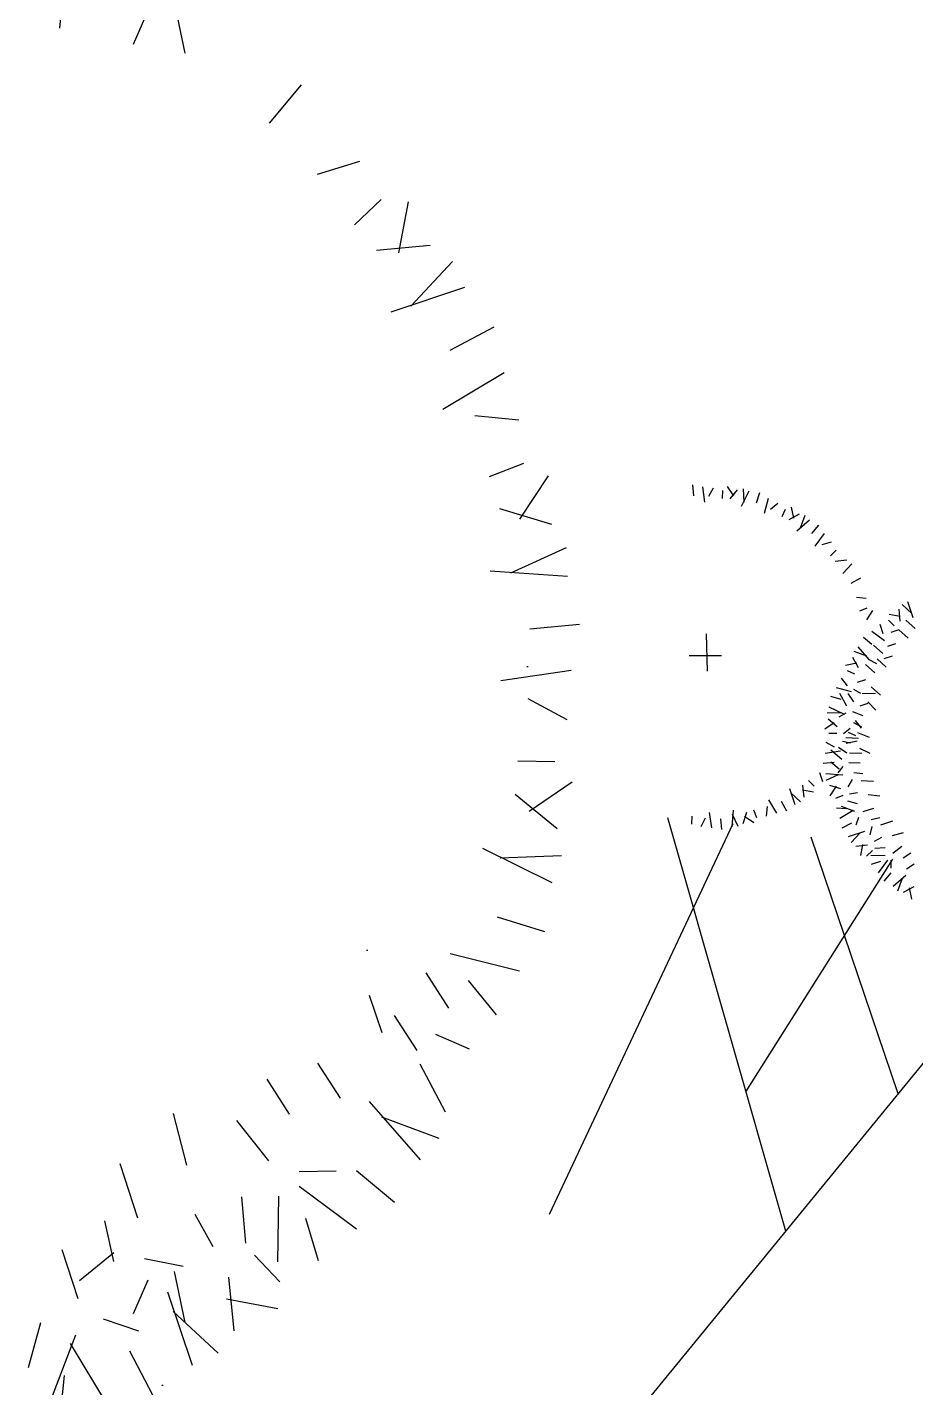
# Model space of a CAD drawing. Header units: millimetres. Extents: x 216896 to 446004, y 63591 to 243769.
# Drawn here: x 394280 to 395228, y 135965 to 137417 of the extents above; entities that cross this region are included whole.
import ezdxf

# ---------------------------------------------------------------- set-up
doc = ezdxf.new("R2010")
doc.units = ezdxf.units.MM
doc.layers.add('green', color=7, linetype='Continuous', true_color=0x45e718)
doc.layers.add('trees', color=7, linetype='Continuous', true_color=0x547000)

# ---------------------------------------------------------------- blocks, each defined once
blk = doc.blocks.new('arbor2')
at = {"color": 0}
for p, q in [((0.25635, 0.34411), (0.24746, 0.32071)), ((0.28541, 0.30114), (0.29838, 0.31736)), ((0.31373, 0.31809), (0.31207, 0.28875)), ((0.34814, 0.23813), (0.3711, 0.25432)), ((0.36675, 0.20336), (0.39176, 0.2041)), ((0.37956, 0.17014), (0.39776, 0.18016)), ((0.41221, 0.17496), (0.39945, 0.14849)), ((0.41791, 0.14793), (0.38776, 0.15293)), ((0.42761, 0.13595), (0.39839, 0.11757)), ((0.38688, 0.11734), (0.43055, 0.1201)), ((0.41341, 0.08792), (0.44081, 0.09409)), ((0.40084, 0.05677), (0.43956, 0.06785)), ((0.41729, 0.04868), (0.44069, 0.03979)), ((0.41642, 0.01308), (0.43706, 0.01537)), ((0.44843, 0.00504), (0.42651, -0.01453)), ((0.44335, -0.02212), (0.4174, -0.00595)), ((0.44772, -0.03689), (0.4137, -0.04269)), ((0.40298, -0.0385), (0.44437, -0.05266)), ((0.41623, -0.07583), (0.4439, -0.08062)), ((0.39269, -0.0998), (0.43271, -0.10438)), ((0.4048, -0.11357), (0.42301, -0.13074)), ((0.39037, -0.14612), (0.41032, -0.15191)), ((0.40177, -0.18895), (0.38399, -0.16409)), ((0.41686, -0.1658), (0.38912, -0.1755)), ((0.35821, -0.18864), (0.39103, -0.21756)), ((0.40016, -0.20427), (0.36651, -0.19661)), ((0.35616, -0.2282), (0.3799, -0.24321)), ((0.32525, -0.24133), (0.36046, -0.26088)), ((0.2749, -0.25232), (0.27642, -0.27445)), ((0.30913, -0.24845), (0.31634, -0.27091)), ((0.33116, -0.25869), (0.34142, -0.28152)), ((0.28556, -0.26695), (0.29276, -0.28941)), ((0.20678, -0.28307), (0.21398, -0.30553)), ((0.2369, -0.28183), (0.2441, -0.30429)), ((0.30537, -0.28324), (0.32159, -0.29622)), ((0.15084, -0.28815), (0.15042, -0.31824)), ((0.29952, -0.32717), (0.29261, -0.2974)), ((0.18432, -0.30129), (0.19576, -0.32799)), ((0.11439, -0.30765), (0.11609, -0.33986)), ((0.25939, -0.31021), (0.27865, -0.3495)), ((0.29217, -0.34071), (0.26401, -0.32076)), ((0.0975, -0.33672), (0.09658, -0.36029)), ((0.21102, -0.33816), (0.23136, -0.34324)), ((0.17584, -0.34367), (0.17118, -0.36952)), ((0.07016, -0.34616), (0.07178, -0.37516)), ((0.14787, -0.34621), (0.15296, -0.36655)), ((0.19618, -0.34875), (0.18601, -0.38435)), ((0.20877, -0.34628), (0.23383, -0.37782)), ((0.24236, -0.34598), (0.25855, -0.36893)), ((0.07527, -0.36571), (0.0981, -0.35545)), ((0.11397, -0.36317), (0.13389, -0.37291)), ((0.20759, -0.36458), (0.20834, -0.3896)), ((0.09982, -0.39149), (0.11279, -0.37528)), ((0.12814, -0.37455), (0.12648, -0.40389)), ((0.0477, -0.38308), (0.03447, -0.40578)), ((0.17438, -0.3774), (0.18439, -0.39559)), ((0.08263, -0.38994), (0.10001, -0.40167)), ((0.12157, -0.38472), (0.12433, -0.42838)), ((0.15216, -0.41574), (0.15717, -0.38559)), ((0.06507, -0.39482), (0.04334, -0.42479)), ((0.061, -0.39867), (0.07209, -0.43739)), ((0.14019, -0.42544), (0.12181, -0.39623)), ((0.1792, -0.41005), (0.15272, -0.39729)), ((0.09215, -0.41124), (0.09833, -0.43864)), ((0.05291, -0.41513), (0.04402, -0.43852))]:
    blk.add_line(p, q, dxfattribs=at)

msp = doc.modelspace()

# ---------------------------------------------------------------- hatches: boundary and pattern name
at = {"layer": 'trees'}
h = msp.add_hatch(dxfattribs=at)
h.set_pattern_fill('AR-SAND', color=256, scale=800, angle=-13.3582, style=0)
h.set_pattern_definition([(24.1418192, (-254361296.3, 15354406.2), (307.104099, 1511.3975627), [0, -1216, 0, -1360, 0, -1300]), (354.1418192, (-254361296.3, 15354406.2), (1899.13399, 1869.525503), [0, -656, 0, -1096, 0, -420]), (314.1418192, (-254362253.6, 15354633.5), (2424.956389, -571.182904), [0, -400, 0, -1440, 0, -1880]), (304.1418192, (-254362253.6, 15354633.5), (2502.057127, 127.520706), [0, -200, 0, -944, 0, -1080])])
edge = h.paths.add_edge_path()
edge.add_arc((392470.5, 131627.5), 5790.2, -13.35818, 346.64182)

# ---------------------------------------------------------------- linework, layer by layer
at = {"layer": 'green'}
for p, q in [((394990.8, 136916.7), (394989.7, 136928.2)), ((395002.8, 136909.9), (395000.4, 136926.3)), ((395007, 136916.2), (395011.9, 136925.2)), ((395026.5, 136926.5), (395033.3, 136916.5)), ((395021.5, 136913.9), (395021.7, 136922.4)), ((395037.3, 136923), (395029.3, 136913.3)), ((395041.8, 136905.6), (395049.9, 136921.8)), ((395043.6, 136924), (395044.1, 136909.8)), ((395057.8, 136909), (395061.2, 136920.1)), ((395066.3, 136898.1), (395070.4, 136914.2)), ((395072.6, 136902.3), (395080.6, 136908.8)), ((395085.1, 136894.7), (395088.6, 136902.5)), ((395103.2, 136897), (395092.1, 136891.1)), ((395094.6, 136904.5), (395097.1, 136892.6)), ((395100.8, 136879.3), (395114.3, 136891.1)), ((395109.4, 136895.6), (395104.5, 136882.2)), ((395116.8, 136876.3), (395124.2, 136885.2)), ((395120.5, 136863), (395130.4, 136876.3)), ((395127.9, 136864.5), (395137.8, 136867.4)), ((395136.6, 136852.6), (395142.7, 136858.5)), ((395154.2, 136847.8), (395141.7, 136846.6)), ((395159.3, 136844.1), (395149.7, 136833.7)), ((395158.8, 136823.5), (395169, 136828.9)), ((395164.5, 136808.3), (395174.8, 136807.2)), ((395168, 136794), (395175.9, 136797.1)), ((395209.4, 136795.5), (395210.6, 136783)), ((395213.1, 136800.6), (395223.5, 136791)), ((395224.8, 136786.4), (395219.1, 136803.5)), ((395181.6, 136794.2), (395174.9, 136784.1)), ((395204.6, 136777.9), (395198.7, 136784)), ((395199.2, 136790.3), (395211.1, 136788.1)), ((395227, 136775.1), (395217.1, 136784)), ((395005.6, 136729.4), (395004.4, 136769.4)), ((395180.9, 136758.1), (395172, 136765.5)), ((395194.2, 136761.8), (395180.9, 136771.7)), ((395192.8, 136769.2), (395189.8, 136779.1)), ((395209.7, 136773.7), (395201.1, 136770.7)), ((395219.6, 136764.8), (395209.7, 136773.7)), ((395177.9, 136742.1), (395166.1, 136755.6)), ((395192.5, 136748.5), (395182.6, 136757.4)), ((395206, 136758.8), (395197.4, 136755.9)), ((395020.4, 136745.7), (394985.9, 136745.7)), ((395152.8, 136735.9), (395164.6, 136738.4)), ((395160.2, 136744.5), (395166.1, 136733.4)), ((395161.7, 136750.7), (395175, 136745.8)), ((395183.8, 136727.7), (395173.9, 136736.6)), ((395176.9, 136742.4), (395185.9, 136737.5)), ((395196.2, 136733.7), (395186.3, 136742.5)), ((395202.3, 136745.5), (395193.7, 136742.5)), ((395154.9, 136713.9), (395148.4, 136721.9)), ((395162.5, 136726.4), (395154.7, 136729.9)), ((395159.1, 136707.6), (395143, 136711.6)), ((395169, 136705.5), (395161.6, 136709.9)), ((395173.9, 136720.3), (395165.3, 136717.4)), ((395190, 136704), (395180.1, 136712.9)), ((395148.2, 136699.1), (395137.1, 136702.5)), ((395154.2, 136692.2), (395146.8, 136705.5)), ((395161.6, 136696.6), (395155.4, 136705.5)), ((395176.4, 136695.1), (395167.8, 136692.2)), ((395184.7, 136705.8), (395170.5, 136705.3)), ((395185, 136687.7), (395176.4, 136696.6)), ((395133.2, 136684.9), (395147.4, 136685.4)), ((395134.2, 136678.6), (395143.9, 136670.6)), ((395151.6, 136683.1), (395135.4, 136691.2)), ((395153, 136684.8), (395145.5, 136680.3)), ((395171.5, 136681.8), (395160.4, 136686.2)), ((395130.7, 136667.8), (395140.7, 136674.6)), ((395157.5, 136668.4), (395150.4, 136662.7)), ((395155.4, 136664.3), (395163.2, 136660.8)), ((395170.2, 136669.9), (395161.6, 136674.4)), ((395163, 136676.8), (395169.5, 136668.8)), ((395141.1, 136648.3), (395132, 136653.2)), ((395143.3, 136662.8), (395134.8, 136663)), ((395157.9, 136652.8), (395149.4, 136654.4)), ((395166.5, 136657.8), (395153.2, 136658.2)), ((395165.1, 136654.8), (395153.3, 136652.3)), ((395178.1, 136658.6), (395165.8, 136663.6)), ((395147.3, 136644.1), (395130.9, 136641.7)), ((395148.6, 136635.2), (395137, 136645.2)), ((395154, 136641.9), (395145.2, 136648.1)), ((395170.2, 136641.5), (395156.9, 136641.9)), ((395179.1, 136641.6), (395167.9, 136647)), ((395125.1, 136621.5), (395128.1, 136611.6)), ((395140.5, 136632.1), (395129, 136631)), ((395137, 136632.6), (395145.9, 136625.2)), ((395149.9, 136627.8), (395144.5, 136621.1)), ((395168.3, 136631.4), (395156.4, 136631.7)), ((395171.2, 136619.8), (395161.6, 136621)), ((395108.5, 136595.2), (395107.3, 136607.7)), ((395113.3, 136612.8), (395119.2, 136606.7)), ((395149.8, 136618.6), (395131.8, 136619.8)), ((395132.1, 136613.2), (395145.1, 136619.1)), ((395135.5, 136607.8), (395147.5, 136604.1)), ((395136.3, 136596.5), (395143, 136606.6)), ((395159.8, 136614), (395155.1, 136606.2)), ((395182.6, 136611.8), (395169.3, 136612.3)), ((395070.4, 136592.3), (395079, 136578.1)), ((395093.1, 136604.3), (395098.8, 136587.2)), ((395104.8, 136590.1), (395094.4, 136599.7)), ((395118.7, 136600.4), (395106.8, 136602.6)), ((395149.9, 136596.7), (395142, 136593.6)), ((395165.5, 136599.5), (395157, 136598.1)), ((395189.3, 136596.2), (395176.9, 136597.4)), ((395007.3, 136578.8), (395009.7, 136562.4)), ((395032.8, 136581.3), (395031.5, 136563.3)), ((395043.6, 136567), (395047.3, 136579)), ((395054.7, 136581.4), (395057.8, 136573.5)), ((395069, 136584.9), (395067.9, 136574.6)), ((395084.2, 136590.6), (395089.6, 136580.4)), ((395153.4, 136582.4), (395143.1, 136583.4)), ((395160.8, 136580.9), (395146.6, 136572.4)), ((395162.8, 136579.7), (395148.5, 136585.2)), ((395165.6, 136587.9), (395155.1, 136590.7)), ((395182.7, 136582.9), (395171.3, 136579.2)), ((394837, 136149.9), (395032.9, 136566.9)), ((395089, 136131.9), (394963.2, 136573.1)), ((394988.6, 136574.8), (394988.4, 136566.3)), ((395003.1, 136572.5), (394998.2, 136563.5)), ((395019.3, 136572), (395020.4, 136560.5)), ((395038.2, 136563.6), (395032.2, 136576.6)), ((395054.9, 136567.8), (395044.8, 136574.5)), ((395159.1, 136567.2), (395148.9, 136561.8)), ((395166.6, 136573.3), (395163.8, 136565.1)), ((395180.6, 136563.7), (395178.8, 136554.7)), ((395189.3, 136573), (395179.9, 136570.9)), ((395202.7, 136569.4), (395190.1, 136565.3)), ((395209, 136278.6), (395116, 136552.5)), ((395172.8, 136558.3), (395155.7, 136552.6)), ((395158.6, 136546.6), (395168.2, 136557)), ((395190.9, 136552), (395183.4, 136547.8)), ((395214.3, 136557), (395202.3, 136553.9)), ((395163.7, 136542.8), (395176.2, 136544.1)), ((395168.9, 136532.7), (395171.1, 136544.6)), ((395181.3, 136538.1), (395175.2, 136532.2)), ((395194.9, 136541.1), (395184.1, 136540.2)), ((395212.7, 136542.3), (395203.3, 136534.9)), ((395222.3, 136535.3), (395214.2, 136530)), ((395046.5, 136280.7), (395203.2, 136528.9)), ((395195.1, 136532.5), (395179.8, 136532.7)), ((395190, 136526.2), (395180.1, 136523.3)), ((395197.4, 136527.7), (395187.5, 136514.4)), ((395200.9, 136527.7), (395201, 136519.1)), ((395226, 136523.4), (395217.9, 136518.1)), ((395201.1, 136514.4), (395193.7, 136505.5)), ((395217.1, 136511.4), (395203.6, 136499.6)), ((395208.5, 136495.1), (395213.4, 136508.5)), ((395214.7, 136493.7), (395225.8, 136499.6)), ((395223.3, 136486.2), (395220.8, 136498.1)), ((394878, 135874), (395359.3, 136462.4))]:
    msp.add_line(p, q, dxfattribs=at)

# ---------------------------------------------------------------- block references
at = {"layer": 'green', "xscale": 1889.019404625307, "yscale": 1889.019404625307, "zscale": 1889.019404625307, "rotation": 14.99999999998728}
msp.add_blockref('arbor2', (394019.6, 136709.6), dxfattribs=at)

doc.saveas('drawing.dxf')
